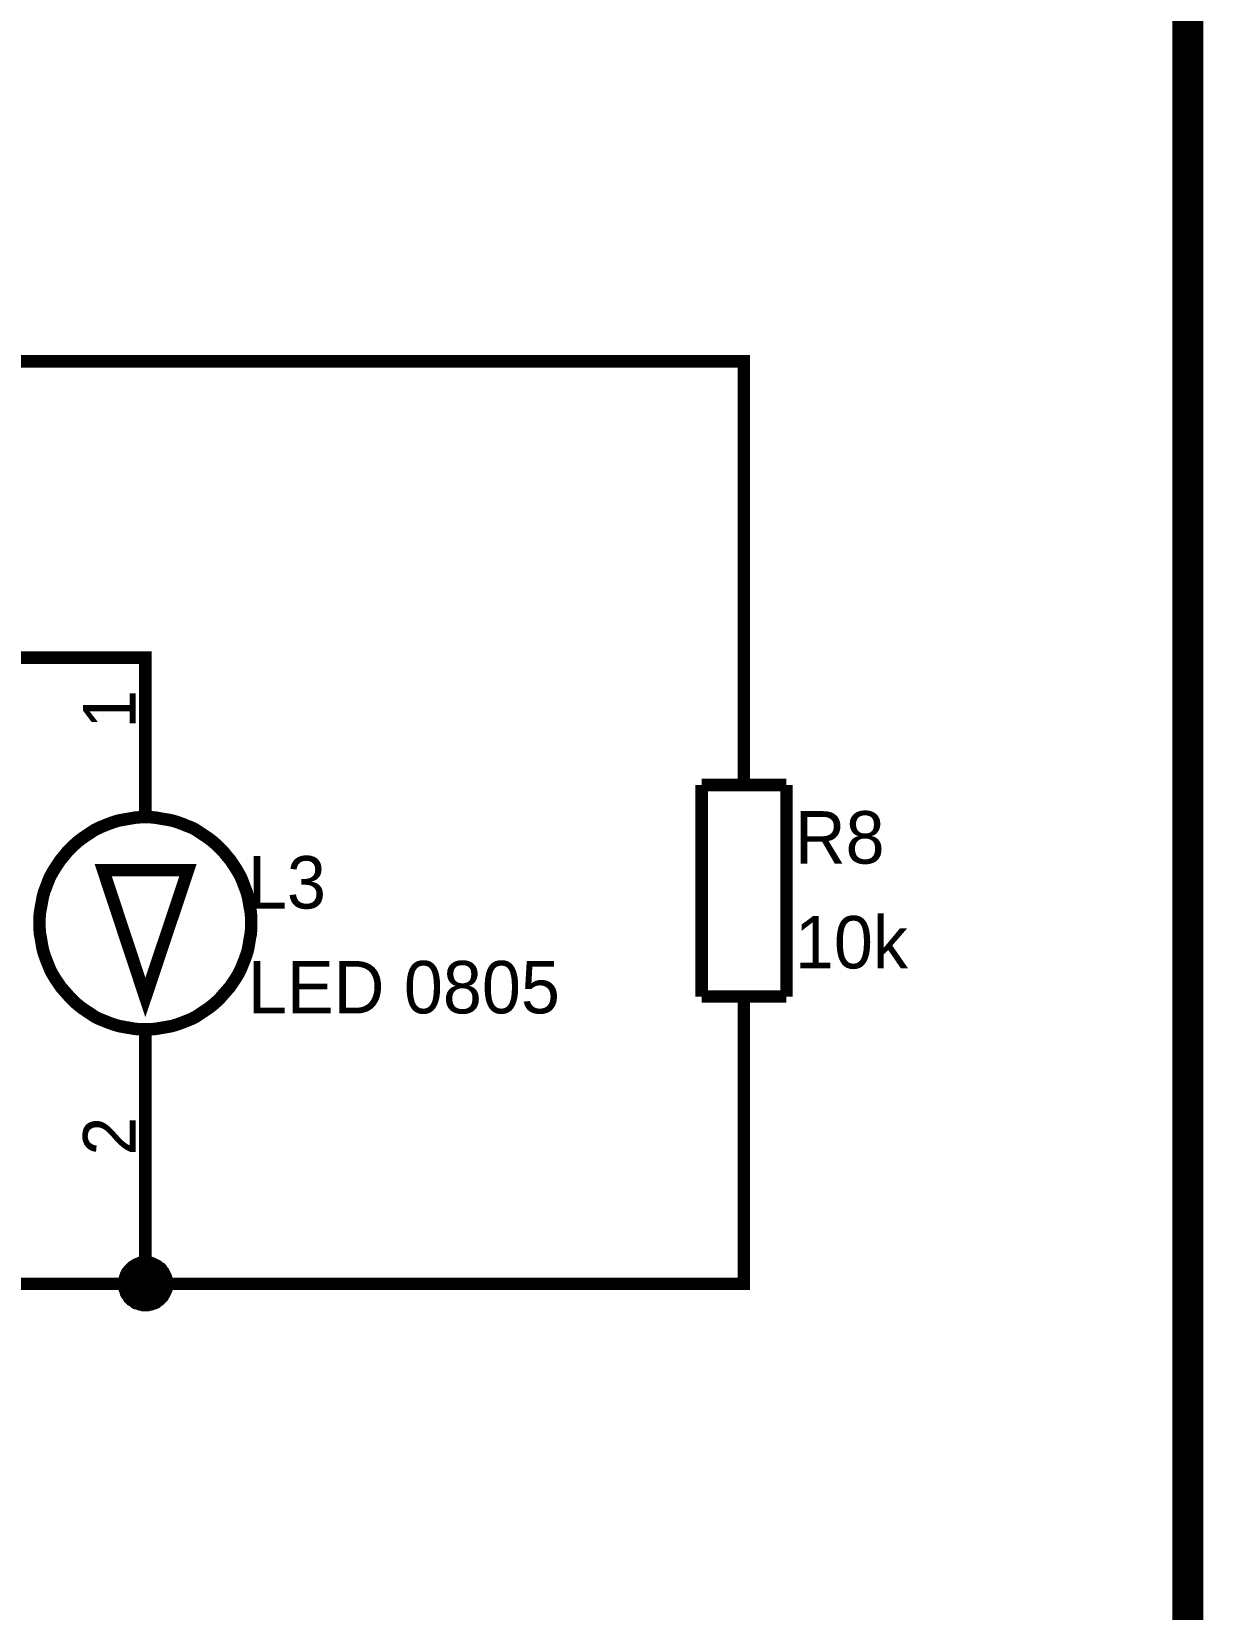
# Model space of a CAD drawing. Header units: millimetres. Extents: x 0 to 394, y 0 to 282.
# Drawn here: x 132.27 to 160.38, y 137.18 to 175.04 of the extents above; entities that cross this region are included whole.
import ezdxf

# ---------------------------------------------------------------- set-up
doc = ezdxf.new("R2010")
doc.units = ezdxf.units.MM
doc.layers.add('Sheet', color=255, linetype='Continuous')

msp = doc.modelspace()

# ---------------------------------------------------------------- linework, layer by layer
at = {"layer": 'Sheet'}
for points, const_width in [([(160.002, 4.998), (160.002, 204.997)], 0.749), ([(149.356, 159.512), (149.356, 167.127), (116.338, 167.127)], 0.3), ([(135.003, 159.995), (135.003, 160.018), (130.567, 160.018)], 0.3), ([(135.003, 156.188), (135.003, 159.995)], 0.3), ([(149.356, 156.963), (149.356, 159.512)], 0.3), ([(148.345, 151.886), (148.345, 156.963)], 0.3), ([(148.345, 156.963), (150.378, 156.963)], 0.3), ([(150.378, 156.963), (150.378, 151.886)], 0.3), ([(132.465, 153.65), (132.465, 153.784), (132.476, 153.908), (132.499, 154.032), (132.521, 154.155), (132.544, 154.279), (132.577, 154.402), (132.622, 154.514), (132.667, 154.638), (132.712, 154.75), (132.768, 154.851), (132.836, 154.964), (132.903, 155.065), (132.97, 155.166), (133.049, 155.256), (133.128, 155.357), (133.206, 155.435), (133.296, 155.525), (133.386, 155.604), (133.487, 155.682), (133.588, 155.75), (133.689, 155.817), (133.79, 155.885), (133.902, 155.941), (134.015, 155.986), (134.127, 156.031), (134.251, 156.076), (134.363, 156.109), (134.486, 156.132), (134.621, 156.154), (134.745, 156.177), (134.868, 156.188), (135.003, 156.188)], 0.3), ([(132.465, 153.65), (132.465, 153.784), (132.476, 153.908), (132.499, 154.032), (132.521, 154.155), (132.544, 154.279), (132.577, 154.402), (132.622, 154.514), (132.667, 154.638), (132.712, 154.75), (132.768, 154.851), (132.836, 154.964), (132.903, 155.065), (132.97, 155.166), (133.049, 155.256), (133.128, 155.357), (133.206, 155.435), (133.296, 155.525), (133.386, 155.604), (133.487, 155.682), (133.588, 155.75), (133.689, 155.817), (133.79, 155.885), (133.902, 155.941), (134.015, 155.986), (134.127, 156.031), (134.251, 156.076), (134.363, 156.109), (134.486, 156.132), (134.621, 156.154), (134.745, 156.177), (134.868, 156.188), (135.003, 156.188)], 0.0991), ([(135.003, 156.188), (135.003, 156.188)], 0.3), ([(135.003, 156.188), (135.138, 156.188), (135.261, 156.177), (135.385, 156.154), (135.52, 156.132), (135.643, 156.109), (135.756, 156.076), (135.879, 156.031), (135.991, 155.986), (136.104, 155.941), (136.216, 155.885), (136.317, 155.817), (136.418, 155.75), (136.519, 155.682), (136.62, 155.604), (136.71, 155.525), (136.8, 155.435), (136.879, 155.357), (136.957, 155.256), (137.036, 155.166), (137.103, 155.065), (137.171, 154.964), (137.238, 154.851), (137.294, 154.75), (137.339, 154.638), (137.384, 154.514), (137.429, 154.402), (137.463, 154.279), (137.485, 154.155), (137.507, 154.032), (137.53, 153.908), (137.541, 153.784), (137.541, 153.65)], 0.3), ([(135.003, 156.188), (135.003, 156.188)], 0.0991), ([(135.003, 156.188), (135.138, 156.188), (135.261, 156.177), (135.385, 156.154), (135.52, 156.132), (135.643, 156.109), (135.756, 156.076), (135.879, 156.031), (135.991, 155.986), (136.104, 155.941), (136.216, 155.885), (136.317, 155.817), (136.418, 155.75), (136.519, 155.682), (136.62, 155.604), (136.71, 155.525), (136.8, 155.435), (136.879, 155.357), (136.957, 155.256), (137.036, 155.166), (137.103, 155.065), (137.171, 154.964), (137.238, 154.851), (137.294, 154.75), (137.339, 154.638), (137.384, 154.514), (137.429, 154.402), (137.463, 154.279), (137.485, 154.155), (137.507, 154.032), (137.53, 153.908), (137.541, 153.784), (137.541, 153.65)], 0.0991), ([(135.003, 151.1), (134.868, 151.1), (134.745, 151.111), (134.621, 151.134), (134.486, 151.156), (134.363, 151.179), (134.251, 151.213), (134.127, 151.257), (134.015, 151.302), (133.902, 151.347), (133.79, 151.403), (133.689, 151.471), (133.588, 151.538), (133.487, 151.606), (133.386, 151.684), (133.296, 151.763), (133.206, 151.853), (133.128, 151.943), (133.049, 152.032), (132.97, 152.122), (132.903, 152.223), (132.836, 152.324), (132.768, 152.437), (132.712, 152.549), (132.667, 152.661), (132.622, 152.774), (132.577, 152.897), (132.544, 153.01), (132.521, 153.133), (132.499, 153.268), (132.476, 153.391), (132.465, 153.515), (132.465, 153.65)], 0.3), ([(132.465, 153.65), (132.465, 153.65)], 0.3), ([(137.541, 153.65), (137.541, 153.515), (137.53, 153.391), (137.507, 153.268), (137.485, 153.133), (137.463, 153.01), (137.429, 152.897), (137.384, 152.774), (137.339, 152.661), (137.294, 152.549), (137.238, 152.437), (137.171, 152.324), (137.103, 152.223), (137.036, 152.122), (136.957, 152.032), (136.879, 151.943), (136.8, 151.853), (136.71, 151.763), (136.62, 151.684), (136.519, 151.606), (136.418, 151.538), (136.317, 151.471), (136.216, 151.403), (136.104, 151.347), (135.991, 151.302), (135.879, 151.257), (135.756, 151.213), (135.643, 151.179), (135.52, 151.156), (135.385, 151.134), (135.261, 151.111), (135.138, 151.1), (135.003, 151.1)], 0.3), ([(137.541, 153.65), (137.541, 153.65), (137.541, 153.65), (137.541, 153.65), (137.541, 153.65), (137.541, 153.65), (137.541, 153.65), (137.541, 153.65), (137.541, 153.65), (137.541, 153.65), (137.541, 153.65), (137.541, 153.65), (137.541, 153.65), (137.541, 153.65), (137.541, 153.65), (137.541, 153.65), (137.541, 153.65), (137.541, 153.65), (137.541, 153.65), (137.541, 153.65), (137.541, 153.65), (137.541, 153.65), (137.541, 153.65), (137.541, 153.65), (137.541, 153.65), (137.541, 153.65), (137.541, 153.65), (137.541, 153.65), (137.541, 153.65), (137.541, 153.65), (137.541, 153.65), (137.541, 153.65), (137.541, 153.65)], 0.3), ([(137.541, 153.65), (137.541, 153.65)], 0.3), ([(135.003, 151.1), (134.868, 151.1), (134.745, 151.111), (134.621, 151.134), (134.486, 151.156), (134.363, 151.179), (134.251, 151.213), (134.127, 151.257), (134.015, 151.302), (133.902, 151.347), (133.79, 151.403), (133.689, 151.471), (133.588, 151.538), (133.487, 151.606), (133.386, 151.684), (133.296, 151.763), (133.206, 151.853), (133.128, 151.943), (133.049, 152.032), (132.97, 152.122), (132.903, 152.223), (132.836, 152.324), (132.768, 152.437), (132.712, 152.549), (132.667, 152.661), (132.622, 152.774), (132.577, 152.897), (132.544, 153.01), (132.521, 153.133), (132.499, 153.268), (132.476, 153.391), (132.465, 153.515), (132.465, 153.65)], 0.0991), ([(132.465, 153.65), (132.465, 153.65)], 0.0991), ([(137.541, 153.65), (137.541, 153.515), (137.53, 153.391), (137.507, 153.268), (137.485, 153.133), (137.463, 153.01), (137.429, 152.897), (137.384, 152.774), (137.339, 152.661), (137.294, 152.549), (137.238, 152.437), (137.171, 152.324), (137.103, 152.223), (137.036, 152.122), (136.957, 152.032), (136.879, 151.943), (136.8, 151.853), (136.71, 151.763), (136.62, 151.684), (136.519, 151.606), (136.418, 151.538), (136.317, 151.471), (136.216, 151.403), (136.104, 151.347), (135.991, 151.302), (135.879, 151.257), (135.756, 151.213), (135.643, 151.179), (135.52, 151.156), (135.385, 151.134), (135.261, 151.111), (135.138, 151.1), (135.003, 151.1)], 0.0991), ([(137.541, 153.65), (137.541, 153.65), (137.541, 153.65), (137.541, 153.65), (137.541, 153.65), (137.541, 153.65), (137.541, 153.65), (137.541, 153.65), (137.541, 153.65), (137.541, 153.65), (137.541, 153.65), (137.541, 153.65), (137.541, 153.65), (137.541, 153.65), (137.541, 153.65), (137.541, 153.65), (137.541, 153.65), (137.541, 153.65), (137.541, 153.65), (137.541, 153.65), (137.541, 153.65), (137.541, 153.65), (137.541, 153.65), (137.541, 153.65), (137.541, 153.65), (137.541, 153.65), (137.541, 153.65), (137.541, 153.65), (137.541, 153.65), (137.541, 153.65), (137.541, 153.65), (137.541, 153.65), (137.541, 153.65)], 0.0991), ([(137.541, 153.65), (137.541, 153.65)], 0.0991), ([(150.378, 151.886), (148.345, 151.886)], 0.3), ([(149.356, 151.886), (149.356, 149.348)], 0.3), ([(135.003, 151.1), (135.003, 147.293)], 0.3), ([(120.909, 140.206), (120.909, 144.991), (120.965, 144.991), (135.003, 144.991), (149.356, 144.991), (149.356, 149.348)], 0.3), ([(135.003, 144.991), (135.003, 147.293)], 0.3), ([(134.498, 144.991), (134.498, 145.013), (134.498, 145.047), (134.509, 145.069), (134.509, 145.092), (134.509, 145.114), (134.52, 145.148), (134.531, 145.17), (134.543, 145.193), (134.543, 145.215), (134.554, 145.238), (134.565, 145.26), (134.588, 145.283), (134.599, 145.294), (134.61, 145.316), (134.632, 145.339), (134.644, 145.35), (134.666, 145.373), (134.677, 145.384), (134.7, 145.406), (134.722, 145.417), (134.745, 145.429), (134.756, 145.44), (134.778, 145.451), (134.801, 145.462), (134.823, 145.474), (134.857, 145.485), (134.88, 145.496), (134.902, 145.496), (134.924, 145.496), (134.947, 145.507), (134.981, 145.507), (135.003, 145.507)], 0.3), ([(134.498, 144.991), (134.498, 145.013), (134.498, 145.047), (134.509, 145.069), (134.509, 145.092), (134.509, 145.114), (134.52, 145.148), (134.531, 145.17), (134.543, 145.193), (134.543, 145.215), (134.554, 145.238), (134.565, 145.26), (134.588, 145.283), (134.599, 145.294), (134.61, 145.316), (134.632, 145.339), (134.644, 145.35), (134.666, 145.373), (134.677, 145.384), (134.7, 145.406), (134.722, 145.417), (134.745, 145.429), (134.756, 145.44), (134.778, 145.451), (134.801, 145.462), (134.823, 145.474), (134.857, 145.485), (134.88, 145.496), (134.902, 145.496), (134.924, 145.496), (134.947, 145.507), (134.981, 145.507), (135.003, 145.507)], 0.3), ([(134.498, 144.991), (134.498, 145.013), (134.498, 145.047), (134.509, 145.069), (134.509, 145.092), (134.509, 145.114), (134.52, 145.148), (134.531, 145.17), (134.543, 145.193), (134.543, 145.215), (134.554, 145.238), (134.565, 145.26), (134.588, 145.283), (134.599, 145.294), (134.61, 145.316), (134.632, 145.339), (134.644, 145.35), (134.666, 145.373), (134.677, 145.384), (134.7, 145.406), (134.722, 145.417), (134.745, 145.429), (134.756, 145.44), (134.778, 145.451), (134.801, 145.462), (134.823, 145.474), (134.857, 145.485), (134.88, 145.496), (134.902, 145.496), (134.924, 145.496), (134.947, 145.507), (134.981, 145.507), (135.003, 145.507)], 0.3), ([(134.498, 144.991), (134.498, 145.013), (134.498, 145.047), (134.509, 145.069), (134.509, 145.092), (134.509, 145.114), (134.52, 145.148), (134.531, 145.17), (134.543, 145.193), (134.543, 145.215), (134.554, 145.238), (134.565, 145.26), (134.588, 145.283), (134.599, 145.294), (134.61, 145.316), (134.632, 145.339), (134.644, 145.35), (134.666, 145.373), (134.677, 145.384), (134.7, 145.406), (134.722, 145.417), (134.745, 145.429), (134.756, 145.44), (134.778, 145.451), (134.801, 145.462), (134.823, 145.474), (134.857, 145.485), (134.88, 145.496), (134.902, 145.496), (134.924, 145.496), (134.947, 145.507), (134.981, 145.507), (135.003, 145.507)], 0.3), ([(134.498, 144.991), (134.498, 145.013), (134.498, 145.047), (134.509, 145.069), (134.509, 145.092), (134.509, 145.114), (134.52, 145.148), (134.531, 145.17), (134.543, 145.193), (134.543, 145.215), (134.554, 145.238), (134.565, 145.26), (134.588, 145.283), (134.599, 145.294), (134.61, 145.316), (134.632, 145.339), (134.644, 145.35), (134.666, 145.373), (134.677, 145.384), (134.7, 145.406), (134.722, 145.417), (134.745, 145.429), (134.756, 145.44), (134.778, 145.451), (134.801, 145.462), (134.823, 145.474), (134.857, 145.485), (134.88, 145.496), (134.902, 145.496), (134.924, 145.496), (134.947, 145.507), (134.981, 145.507), (135.003, 145.507)], 0.0991), ([(134.498, 144.991), (134.498, 145.013), (134.498, 145.047), (134.509, 145.069), (134.509, 145.092), (134.509, 145.114), (134.52, 145.148), (134.531, 145.17), (134.543, 145.193), (134.543, 145.215), (134.554, 145.238), (134.565, 145.26), (134.588, 145.283), (134.599, 145.294), (134.61, 145.316), (134.632, 145.339), (134.644, 145.35), (134.666, 145.373), (134.677, 145.384), (134.7, 145.406), (134.722, 145.417), (134.745, 145.429), (134.756, 145.44), (134.778, 145.451), (134.801, 145.462), (134.823, 145.474), (134.857, 145.485), (134.88, 145.496), (134.902, 145.496), (134.924, 145.496), (134.947, 145.507), (134.981, 145.507), (135.003, 145.507)], 0.0991), ([(134.498, 144.991), (134.498, 145.013), (134.498, 145.047), (134.509, 145.069), (134.509, 145.092), (134.509, 145.114), (134.52, 145.148), (134.531, 145.17), (134.543, 145.193), (134.543, 145.215), (134.554, 145.238), (134.565, 145.26), (134.588, 145.283), (134.599, 145.294), (134.61, 145.316), (134.632, 145.339), (134.644, 145.35), (134.666, 145.373), (134.677, 145.384), (134.7, 145.406), (134.722, 145.417), (134.745, 145.429), (134.756, 145.44), (134.778, 145.451), (134.801, 145.462), (134.823, 145.474), (134.857, 145.485), (134.88, 145.496), (134.902, 145.496), (134.924, 145.496), (134.947, 145.507), (134.981, 145.507), (135.003, 145.507)], 0.0991), ([(134.498, 144.991), (134.498, 145.013), (134.498, 145.047), (134.509, 145.069), (134.509, 145.092), (134.509, 145.114), (134.52, 145.148), (134.531, 145.17), (134.543, 145.193), (134.543, 145.215), (134.554, 145.238), (134.565, 145.26), (134.588, 145.283), (134.599, 145.294), (134.61, 145.316), (134.632, 145.339), (134.644, 145.35), (134.666, 145.373), (134.677, 145.384), (134.7, 145.406), (134.722, 145.417), (134.745, 145.429), (134.756, 145.44), (134.778, 145.451), (134.801, 145.462), (134.823, 145.474), (134.857, 145.485), (134.88, 145.496), (134.902, 145.496), (134.924, 145.496), (134.947, 145.507), (134.981, 145.507), (135.003, 145.507)], 0.0991), ([(135.003, 145.507), (135.003, 145.507)], 0.3), ([(135.003, 145.507), (135.026, 145.507), (135.059, 145.507), (135.082, 145.496), (135.104, 145.496), (135.127, 145.496), (135.16, 145.485), (135.183, 145.474), (135.205, 145.462), (135.228, 145.451), (135.25, 145.44), (135.273, 145.429), (135.295, 145.417), (135.306, 145.406), (135.329, 145.384), (135.351, 145.373), (135.362, 145.35), (135.385, 145.339), (135.396, 145.316), (135.419, 145.294), (135.43, 145.283), (135.441, 145.26), (135.452, 145.238), (135.464, 145.215), (135.475, 145.193), (135.486, 145.17), (135.497, 145.148), (135.508, 145.114), (135.508, 145.092), (135.508, 145.069), (135.52, 145.047), (135.52, 145.013), (135.52, 144.991)], 0.3), ([(135.003, 145.507), (135.003, 145.507)], 0.3), ([(135.003, 145.507), (135.026, 145.507), (135.059, 145.507), (135.082, 145.496), (135.104, 145.496), (135.127, 145.496), (135.16, 145.485), (135.183, 145.474), (135.205, 145.462), (135.228, 145.451), (135.25, 145.44), (135.273, 145.429), (135.295, 145.417), (135.306, 145.406), (135.329, 145.384), (135.351, 145.373), (135.362, 145.35), (135.385, 145.339), (135.396, 145.316), (135.419, 145.294), (135.43, 145.283), (135.441, 145.26), (135.452, 145.238), (135.464, 145.215), (135.475, 145.193), (135.486, 145.17), (135.497, 145.148), (135.508, 145.114), (135.508, 145.092), (135.508, 145.069), (135.52, 145.047), (135.52, 145.013), (135.52, 144.991)], 0.3), ([(135.003, 145.507), (135.003, 145.507)], 0.3), ([(135.003, 145.507), (135.026, 145.507), (135.059, 145.507), (135.082, 145.496), (135.104, 145.496), (135.127, 145.496), (135.16, 145.485), (135.183, 145.474), (135.205, 145.462), (135.228, 145.451), (135.25, 145.44), (135.273, 145.429), (135.295, 145.417), (135.306, 145.406), (135.329, 145.384), (135.351, 145.373), (135.362, 145.35), (135.385, 145.339), (135.396, 145.316), (135.419, 145.294), (135.43, 145.283), (135.441, 145.26), (135.452, 145.238), (135.464, 145.215), (135.475, 145.193), (135.486, 145.17), (135.497, 145.148), (135.508, 145.114), (135.508, 145.092), (135.508, 145.069), (135.52, 145.047), (135.52, 145.013), (135.52, 144.991)], 0.3), ([(135.003, 145.507), (135.003, 145.507)], 0.3), ([(135.003, 145.507), (135.026, 145.507), (135.059, 145.507), (135.082, 145.496), (135.104, 145.496), (135.127, 145.496), (135.16, 145.485), (135.183, 145.474), (135.205, 145.462), (135.228, 145.451), (135.25, 145.44), (135.273, 145.429), (135.295, 145.417), (135.306, 145.406), (135.329, 145.384), (135.351, 145.373), (135.362, 145.35), (135.385, 145.339), (135.396, 145.316), (135.419, 145.294), (135.43, 145.283), (135.441, 145.26), (135.452, 145.238), (135.464, 145.215), (135.475, 145.193), (135.486, 145.17), (135.497, 145.148), (135.508, 145.114), (135.508, 145.092), (135.508, 145.069), (135.52, 145.047), (135.52, 145.013), (135.52, 144.991)], 0.3), ([(135.003, 145.507), (135.003, 145.507)], 0.0991), ([(135.003, 145.507), (135.026, 145.507), (135.059, 145.507), (135.082, 145.496), (135.104, 145.496), (135.127, 145.496), (135.16, 145.485), (135.183, 145.474), (135.205, 145.462), (135.228, 145.451), (135.25, 145.44), (135.273, 145.429), (135.295, 145.417), (135.306, 145.406), (135.329, 145.384), (135.351, 145.373), (135.362, 145.35), (135.385, 145.339), (135.396, 145.316), (135.419, 145.294), (135.43, 145.283), (135.441, 145.26), (135.452, 145.238), (135.464, 145.215), (135.475, 145.193), (135.486, 145.17), (135.497, 145.148), (135.508, 145.114), (135.508, 145.092), (135.508, 145.069), (135.52, 145.047), (135.52, 145.013), (135.52, 144.991)], 0.0991), ([(135.003, 145.507), (135.003, 145.507)], 0.0991), ([(135.003, 145.507), (135.026, 145.507), (135.059, 145.507), (135.082, 145.496), (135.104, 145.496), (135.127, 145.496), (135.16, 145.485), (135.183, 145.474), (135.205, 145.462), (135.228, 145.451), (135.25, 145.44), (135.273, 145.429), (135.295, 145.417), (135.306, 145.406), (135.329, 145.384), (135.351, 145.373), (135.362, 145.35), (135.385, 145.339), (135.396, 145.316), (135.419, 145.294), (135.43, 145.283), (135.441, 145.26), (135.452, 145.238), (135.464, 145.215), (135.475, 145.193), (135.486, 145.17), (135.497, 145.148), (135.508, 145.114), (135.508, 145.092), (135.508, 145.069), (135.52, 145.047), (135.52, 145.013), (135.52, 144.991)], 0.0991), ([(135.003, 145.507), (135.003, 145.507)], 0.0991), ([(135.003, 145.507), (135.026, 145.507), (135.059, 145.507), (135.082, 145.496), (135.104, 145.496), (135.127, 145.496), (135.16, 145.485), (135.183, 145.474), (135.205, 145.462), (135.228, 145.451), (135.25, 145.44), (135.273, 145.429), (135.295, 145.417), (135.306, 145.406), (135.329, 145.384), (135.351, 145.373), (135.362, 145.35), (135.385, 145.339), (135.396, 145.316), (135.419, 145.294), (135.43, 145.283), (135.441, 145.26), (135.452, 145.238), (135.464, 145.215), (135.475, 145.193), (135.486, 145.17), (135.497, 145.148), (135.508, 145.114), (135.508, 145.092), (135.508, 145.069), (135.52, 145.047), (135.52, 145.013), (135.52, 144.991)], 0.0991), ([(135.003, 145.507), (135.003, 145.507)], 0.0991), ([(135.003, 145.507), (135.026, 145.507), (135.059, 145.507), (135.082, 145.496), (135.104, 145.496), (135.127, 145.496), (135.16, 145.485), (135.183, 145.474), (135.205, 145.462), (135.228, 145.451), (135.25, 145.44), (135.273, 145.429), (135.295, 145.417), (135.306, 145.406), (135.329, 145.384), (135.351, 145.373), (135.362, 145.35), (135.385, 145.339), (135.396, 145.316), (135.419, 145.294), (135.43, 145.283), (135.441, 145.26), (135.452, 145.238), (135.464, 145.215), (135.475, 145.193), (135.486, 145.17), (135.497, 145.148), (135.508, 145.114), (135.508, 145.092), (135.508, 145.069), (135.52, 145.047), (135.52, 145.013), (135.52, 144.991)], 0.0991), ([(135.003, 144.485), (134.981, 144.485), (134.947, 144.485), (134.924, 144.496), (134.902, 144.496), (134.88, 144.496), (134.857, 144.508), (134.823, 144.519), (134.801, 144.53), (134.778, 144.53), (134.756, 144.541), (134.745, 144.553), (134.722, 144.575), (134.7, 144.586), (134.677, 144.598), (134.666, 144.62), (134.644, 144.631), (134.632, 144.654), (134.61, 144.665), (134.599, 144.687), (134.588, 144.71), (134.565, 144.732), (134.554, 144.744), (134.543, 144.766), (134.543, 144.788), (134.531, 144.811), (134.52, 144.845), (134.509, 144.867), (134.509, 144.89), (134.509, 144.912), (134.498, 144.935), (134.498, 144.968), (134.498, 144.991)], 0.3), ([(134.498, 144.991), (134.498, 144.991)], 0.3), ([(135.003, 144.485), (134.981, 144.485), (134.947, 144.485), (134.924, 144.496), (134.902, 144.496), (134.88, 144.496), (134.857, 144.508), (134.823, 144.519), (134.801, 144.53), (134.778, 144.53), (134.756, 144.541), (134.745, 144.553), (134.722, 144.575), (134.7, 144.586), (134.677, 144.598), (134.666, 144.62), (134.644, 144.631), (134.632, 144.654), (134.61, 144.665), (134.599, 144.687), (134.588, 144.71), (134.565, 144.732), (134.554, 144.744), (134.543, 144.766), (134.543, 144.788), (134.531, 144.811), (134.52, 144.845), (134.509, 144.867), (134.509, 144.89), (134.509, 144.912), (134.498, 144.935), (134.498, 144.968), (134.498, 144.991)], 0.3), ([(134.498, 144.991), (134.498, 144.991)], 0.3), ([(135.003, 144.485), (134.981, 144.485), (134.947, 144.485), (134.924, 144.496), (134.902, 144.496), (134.88, 144.496), (134.857, 144.508), (134.823, 144.519), (134.801, 144.53), (134.778, 144.53), (134.756, 144.541), (134.745, 144.553), (134.722, 144.575), (134.7, 144.586), (134.677, 144.598), (134.666, 144.62), (134.644, 144.631), (134.632, 144.654), (134.61, 144.665), (134.599, 144.687), (134.588, 144.71), (134.565, 144.732), (134.554, 144.744), (134.543, 144.766), (134.543, 144.788), (134.531, 144.811), (134.52, 144.845), (134.509, 144.867), (134.509, 144.89), (134.509, 144.912), (134.498, 144.935), (134.498, 144.968), (134.498, 144.991)], 0.3), ([(134.498, 144.991), (134.498, 144.991)], 0.3), ([(135.003, 144.485), (134.981, 144.485), (134.947, 144.485), (134.924, 144.496), (134.902, 144.496), (134.88, 144.496), (134.857, 144.508), (134.823, 144.519), (134.801, 144.53), (134.778, 144.53), (134.756, 144.541), (134.745, 144.553), (134.722, 144.575), (134.7, 144.586), (134.677, 144.598), (134.666, 144.62), (134.644, 144.631), (134.632, 144.654), (134.61, 144.665), (134.599, 144.687), (134.588, 144.71), (134.565, 144.732), (134.554, 144.744), (134.543, 144.766), (134.543, 144.788), (134.531, 144.811), (134.52, 144.845), (134.509, 144.867), (134.509, 144.89), (134.509, 144.912), (134.498, 144.935), (134.498, 144.968), (134.498, 144.991)], 0.3), ([(134.498, 144.991), (134.498, 144.991)], 0.3), ([(135.003, 144.485), (134.981, 144.485), (134.947, 144.485), (134.924, 144.496), (134.902, 144.496), (134.88, 144.496), (134.857, 144.508), (134.823, 144.519), (134.801, 144.53), (134.778, 144.53), (134.756, 144.541), (134.745, 144.553), (134.722, 144.575), (134.7, 144.586), (134.677, 144.598), (134.666, 144.62), (134.644, 144.631), (134.632, 144.654), (134.61, 144.665), (134.599, 144.687), (134.588, 144.71), (134.565, 144.732), (134.554, 144.744), (134.543, 144.766), (134.543, 144.788), (134.531, 144.811), (134.52, 144.845), (134.509, 144.867), (134.509, 144.89), (134.509, 144.912), (134.498, 144.935), (134.498, 144.968), (134.498, 144.991)], 0.0991), ([(134.498, 144.991), (134.498, 144.991)], 0.0991), ([(135.003, 144.485), (134.981, 144.485), (134.947, 144.485), (134.924, 144.496), (134.902, 144.496), (134.88, 144.496), (134.857, 144.508), (134.823, 144.519), (134.801, 144.53), (134.778, 144.53), (134.756, 144.541), (134.745, 144.553), (134.722, 144.575), (134.7, 144.586), (134.677, 144.598), (134.666, 144.62), (134.644, 144.631), (134.632, 144.654), (134.61, 144.665), (134.599, 144.687), (134.588, 144.71), (134.565, 144.732), (134.554, 144.744), (134.543, 144.766), (134.543, 144.788), (134.531, 144.811), (134.52, 144.845), (134.509, 144.867), (134.509, 144.89), (134.509, 144.912), (134.498, 144.935), (134.498, 144.968), (134.498, 144.991)], 0.0991), ([(134.498, 144.991), (134.498, 144.991)], 0.0991), ([(135.003, 144.485), (134.981, 144.485), (134.947, 144.485), (134.924, 144.496), (134.902, 144.496), (134.88, 144.496), (134.857, 144.508), (134.823, 144.519), (134.801, 144.53), (134.778, 144.53), (134.756, 144.541), (134.745, 144.553), (134.722, 144.575), (134.7, 144.586), (134.677, 144.598), (134.666, 144.62), (134.644, 144.631), (134.632, 144.654), (134.61, 144.665), (134.599, 144.687), (134.588, 144.71), (134.565, 144.732), (134.554, 144.744), (134.543, 144.766), (134.543, 144.788), (134.531, 144.811), (134.52, 144.845), (134.509, 144.867), (134.509, 144.89), (134.509, 144.912), (134.498, 144.935), (134.498, 144.968), (134.498, 144.991)], 0.0991), ([(134.498, 144.991), (134.498, 144.991)], 0.0991), ([(135.003, 144.485), (134.981, 144.485), (134.947, 144.485), (134.924, 144.496), (134.902, 144.496), (134.88, 144.496), (134.857, 144.508), (134.823, 144.519), (134.801, 144.53), (134.778, 144.53), (134.756, 144.541), (134.745, 144.553), (134.722, 144.575), (134.7, 144.586), (134.677, 144.598), (134.666, 144.62), (134.644, 144.631), (134.632, 144.654), (134.61, 144.665), (134.599, 144.687), (134.588, 144.71), (134.565, 144.732), (134.554, 144.744), (134.543, 144.766), (134.543, 144.788), (134.531, 144.811), (134.52, 144.845), (134.509, 144.867), (134.509, 144.89), (134.509, 144.912), (134.498, 144.935), (134.498, 144.968), (134.498, 144.991)], 0.0991), ([(134.498, 144.991), (134.498, 144.991)], 0.0991), ([(135.52, 144.991), (135.52, 144.968), (135.52, 144.935), (135.508, 144.912), (135.508, 144.89), (135.508, 144.867), (135.497, 144.845), (135.486, 144.811), (135.475, 144.788), (135.464, 144.766), (135.452, 144.744), (135.441, 144.732), (135.43, 144.71), (135.419, 144.687), (135.396, 144.665), (135.385, 144.654), (135.362, 144.631), (135.351, 144.62), (135.329, 144.598), (135.306, 144.586), (135.295, 144.575), (135.273, 144.553), (135.25, 144.541), (135.228, 144.53), (135.205, 144.53), (135.183, 144.519), (135.16, 144.508), (135.127, 144.496), (135.104, 144.496), (135.082, 144.496), (135.059, 144.485), (135.026, 144.485), (135.003, 144.485)], 0.3), ([(135.52, 144.991), (135.52, 144.968), (135.52, 144.935), (135.508, 144.912), (135.508, 144.89), (135.508, 144.867), (135.497, 144.845), (135.486, 144.811), (135.475, 144.788), (135.464, 144.766), (135.452, 144.744), (135.441, 144.732), (135.43, 144.71), (135.419, 144.687), (135.396, 144.665), (135.385, 144.654), (135.362, 144.631), (135.351, 144.62), (135.329, 144.598), (135.306, 144.586), (135.295, 144.575), (135.273, 144.553), (135.25, 144.541), (135.228, 144.53), (135.205, 144.53), (135.183, 144.519), (135.16, 144.508), (135.127, 144.496), (135.104, 144.496), (135.082, 144.496), (135.059, 144.485), (135.026, 144.485), (135.003, 144.485)], 0.3), ([(135.52, 144.991), (135.52, 144.968), (135.52, 144.935), (135.508, 144.912), (135.508, 144.89), (135.508, 144.867), (135.497, 144.845), (135.486, 144.811), (135.475, 144.788), (135.464, 144.766), (135.452, 144.744), (135.441, 144.732), (135.43, 144.71), (135.419, 144.687), (135.396, 144.665), (135.385, 144.654), (135.362, 144.631), (135.351, 144.62), (135.329, 144.598), (135.306, 144.586), (135.295, 144.575), (135.273, 144.553), (135.25, 144.541), (135.228, 144.53), (135.205, 144.53), (135.183, 144.519), (135.16, 144.508), (135.127, 144.496), (135.104, 144.496), (135.082, 144.496), (135.059, 144.485), (135.026, 144.485), (135.003, 144.485)], 0.3), ([(135.52, 144.991), (135.52, 144.968), (135.52, 144.935), (135.508, 144.912), (135.508, 144.89), (135.508, 144.867), (135.497, 144.845), (135.486, 144.811), (135.475, 144.788), (135.464, 144.766), (135.452, 144.744), (135.441, 144.732), (135.43, 144.71), (135.419, 144.687), (135.396, 144.665), (135.385, 144.654), (135.362, 144.631), (135.351, 144.62), (135.329, 144.598), (135.306, 144.586), (135.295, 144.575), (135.273, 144.553), (135.25, 144.541), (135.228, 144.53), (135.205, 144.53), (135.183, 144.519), (135.16, 144.508), (135.127, 144.496), (135.104, 144.496), (135.082, 144.496), (135.059, 144.485), (135.026, 144.485), (135.003, 144.485)], 0.3), ([(135.52, 144.991), (135.52, 144.968), (135.52, 144.935), (135.508, 144.912), (135.508, 144.89), (135.508, 144.867), (135.497, 144.845), (135.486, 144.811), (135.475, 144.788), (135.464, 144.766), (135.452, 144.744), (135.441, 144.732), (135.43, 144.71), (135.419, 144.687), (135.396, 144.665), (135.385, 144.654), (135.362, 144.631), (135.351, 144.62), (135.329, 144.598), (135.306, 144.586), (135.295, 144.575), (135.273, 144.553), (135.25, 144.541), (135.228, 144.53), (135.205, 144.53), (135.183, 144.519), (135.16, 144.508), (135.127, 144.496), (135.104, 144.496), (135.082, 144.496), (135.059, 144.485), (135.026, 144.485), (135.003, 144.485)], 0.0991), ([(135.52, 144.991), (135.52, 144.968), (135.52, 144.935), (135.508, 144.912), (135.508, 144.89), (135.508, 144.867), (135.497, 144.845), (135.486, 144.811), (135.475, 144.788), (135.464, 144.766), (135.452, 144.744), (135.441, 144.732), (135.43, 144.71), (135.419, 144.687), (135.396, 144.665), (135.385, 144.654), (135.362, 144.631), (135.351, 144.62), (135.329, 144.598), (135.306, 144.586), (135.295, 144.575), (135.273, 144.553), (135.25, 144.541), (135.228, 144.53), (135.205, 144.53), (135.183, 144.519), (135.16, 144.508), (135.127, 144.496), (135.104, 144.496), (135.082, 144.496), (135.059, 144.485), (135.026, 144.485), (135.003, 144.485)], 0.0991), ([(135.52, 144.991), (135.52, 144.968), (135.52, 144.935), (135.508, 144.912), (135.508, 144.89), (135.508, 144.867), (135.497, 144.845), (135.486, 144.811), (135.475, 144.788), (135.464, 144.766), (135.452, 144.744), (135.441, 144.732), (135.43, 144.71), (135.419, 144.687), (135.396, 144.665), (135.385, 144.654), (135.362, 144.631), (135.351, 144.62), (135.329, 144.598), (135.306, 144.586), (135.295, 144.575), (135.273, 144.553), (135.25, 144.541), (135.228, 144.53), (135.205, 144.53), (135.183, 144.519), (135.16, 144.508), (135.127, 144.496), (135.104, 144.496), (135.082, 144.496), (135.059, 144.485), (135.026, 144.485), (135.003, 144.485)], 0.0991), ([(135.52, 144.991), (135.52, 144.968), (135.52, 144.935), (135.508, 144.912), (135.508, 144.89), (135.508, 144.867), (135.497, 144.845), (135.486, 144.811), (135.475, 144.788), (135.464, 144.766), (135.452, 144.744), (135.441, 144.732), (135.43, 144.71), (135.419, 144.687), (135.396, 144.665), (135.385, 144.654), (135.362, 144.631), (135.351, 144.62), (135.329, 144.598), (135.306, 144.586), (135.295, 144.575), (135.273, 144.553), (135.25, 144.541), (135.228, 144.53), (135.205, 144.53), (135.183, 144.519), (135.16, 144.508), (135.127, 144.496), (135.104, 144.496), (135.082, 144.496), (135.059, 144.485), (135.026, 144.485), (135.003, 144.485)], 0.0991), ([(135.52, 144.991), (135.52, 144.991), (135.52, 144.991), (135.52, 144.991), (135.52, 144.991), (135.52, 144.991), (135.52, 144.991), (135.52, 144.991), (135.52, 144.991), (135.52, 144.991), (135.52, 144.991), (135.52, 144.991), (135.52, 144.991), (135.52, 144.991), (135.52, 144.991), (135.52, 144.991), (135.52, 144.991), (135.52, 144.991), (135.52, 144.991), (135.52, 144.991), (135.52, 144.991), (135.52, 144.991), (135.52, 144.991), (135.52, 144.991), (135.52, 144.991), (135.52, 144.991), (135.52, 144.991), (135.52, 144.991), (135.52, 144.991), (135.52, 144.991), (135.52, 144.991), (135.52, 144.991), (135.52, 144.991)], 0.3), ([(135.52, 144.991), (135.52, 144.991)], 0.3), ([(135.52, 144.991), (135.52, 144.991), (135.52, 144.991), (135.52, 144.991), (135.52, 144.991), (135.52, 144.991), (135.52, 144.991), (135.52, 144.991), (135.52, 144.991), (135.52, 144.991), (135.52, 144.991), (135.52, 144.991), (135.52, 144.991), (135.52, 144.991), (135.52, 144.991), (135.52, 144.991), (135.52, 144.991), (135.52, 144.991), (135.52, 144.991), (135.52, 144.991), (135.52, 144.991), (135.52, 144.991), (135.52, 144.991), (135.52, 144.991), (135.52, 144.991), (135.52, 144.991), (135.52, 144.991), (135.52, 144.991), (135.52, 144.991), (135.52, 144.991), (135.52, 144.991), (135.52, 144.991), (135.52, 144.991)], 0.3), ([(135.52, 144.991), (135.52, 144.991)], 0.3), ([(135.52, 144.991), (135.52, 144.991), (135.52, 144.991), (135.52, 144.991), (135.52, 144.991), (135.52, 144.991), (135.52, 144.991), (135.52, 144.991), (135.52, 144.991), (135.52, 144.991), (135.52, 144.991), (135.52, 144.991), (135.52, 144.991), (135.52, 144.991), (135.52, 144.991), (135.52, 144.991), (135.52, 144.991), (135.52, 144.991), (135.52, 144.991), (135.52, 144.991), (135.52, 144.991), (135.52, 144.991), (135.52, 144.991), (135.52, 144.991), (135.52, 144.991), (135.52, 144.991), (135.52, 144.991), (135.52, 144.991), (135.52, 144.991), (135.52, 144.991), (135.52, 144.991), (135.52, 144.991), (135.52, 144.991)], 0.3), ([(135.52, 144.991), (135.52, 144.991)], 0.3), ([(135.52, 144.991), (135.52, 144.991), (135.52, 144.991), (135.52, 144.991), (135.52, 144.991), (135.52, 144.991), (135.52, 144.991), (135.52, 144.991), (135.52, 144.991), (135.52, 144.991), (135.52, 144.991), (135.52, 144.991), (135.52, 144.991), (135.52, 144.991), (135.52, 144.991), (135.52, 144.991), (135.52, 144.991), (135.52, 144.991), (135.52, 144.991), (135.52, 144.991), (135.52, 144.991), (135.52, 144.991), (135.52, 144.991), (135.52, 144.991), (135.52, 144.991), (135.52, 144.991), (135.52, 144.991), (135.52, 144.991), (135.52, 144.991), (135.52, 144.991), (135.52, 144.991), (135.52, 144.991), (135.52, 144.991)], 0.3), ([(135.52, 144.991), (135.52, 144.991)], 0.3), ([(135.52, 144.991), (135.52, 144.991), (135.52, 144.991), (135.52, 144.991), (135.52, 144.991), (135.52, 144.991), (135.52, 144.991), (135.52, 144.991), (135.52, 144.991), (135.52, 144.991), (135.52, 144.991), (135.52, 144.991), (135.52, 144.991), (135.52, 144.991), (135.52, 144.991), (135.52, 144.991), (135.52, 144.991), (135.52, 144.991), (135.52, 144.991), (135.52, 144.991), (135.52, 144.991), (135.52, 144.991), (135.52, 144.991), (135.52, 144.991), (135.52, 144.991), (135.52, 144.991), (135.52, 144.991), (135.52, 144.991), (135.52, 144.991), (135.52, 144.991), (135.52, 144.991), (135.52, 144.991), (135.52, 144.991)], 0.0991), ([(135.52, 144.991), (135.52, 144.991)], 0.0991), ([(135.52, 144.991), (135.52, 144.991), (135.52, 144.991), (135.52, 144.991), (135.52, 144.991), (135.52, 144.991), (135.52, 144.991), (135.52, 144.991), (135.52, 144.991), (135.52, 144.991), (135.52, 144.991), (135.52, 144.991), (135.52, 144.991), (135.52, 144.991), (135.52, 144.991), (135.52, 144.991), (135.52, 144.991), (135.52, 144.991), (135.52, 144.991), (135.52, 144.991), (135.52, 144.991), (135.52, 144.991), (135.52, 144.991), (135.52, 144.991), (135.52, 144.991), (135.52, 144.991), (135.52, 144.991), (135.52, 144.991), (135.52, 144.991), (135.52, 144.991), (135.52, 144.991), (135.52, 144.991), (135.52, 144.991)], 0.0991), ([(135.52, 144.991), (135.52, 144.991)], 0.0991), ([(135.52, 144.991), (135.52, 144.991), (135.52, 144.991), (135.52, 144.991), (135.52, 144.991), (135.52, 144.991), (135.52, 144.991), (135.52, 144.991), (135.52, 144.991), (135.52, 144.991), (135.52, 144.991), (135.52, 144.991), (135.52, 144.991), (135.52, 144.991), (135.52, 144.991), (135.52, 144.991), (135.52, 144.991), (135.52, 144.991), (135.52, 144.991), (135.52, 144.991), (135.52, 144.991), (135.52, 144.991), (135.52, 144.991), (135.52, 144.991), (135.52, 144.991), (135.52, 144.991), (135.52, 144.991), (135.52, 144.991), (135.52, 144.991), (135.52, 144.991), (135.52, 144.991), (135.52, 144.991), (135.52, 144.991)], 0.0991), ([(135.52, 144.991), (135.52, 144.991)], 0.0991), ([(135.52, 144.991), (135.52, 144.991), (135.52, 144.991), (135.52, 144.991), (135.52, 144.991), (135.52, 144.991), (135.52, 144.991), (135.52, 144.991), (135.52, 144.991), (135.52, 144.991), (135.52, 144.991), (135.52, 144.991), (135.52, 144.991), (135.52, 144.991), (135.52, 144.991), (135.52, 144.991), (135.52, 144.991), (135.52, 144.991), (135.52, 144.991), (135.52, 144.991), (135.52, 144.991), (135.52, 144.991), (135.52, 144.991), (135.52, 144.991), (135.52, 144.991), (135.52, 144.991), (135.52, 144.991), (135.52, 144.991), (135.52, 144.991), (135.52, 144.991), (135.52, 144.991), (135.52, 144.991), (135.52, 144.991)], 0.0991), ([(135.52, 144.991), (135.52, 144.991)], 0.0991)]:
    msp.add_lwpolyline(points, dxfattribs=dict(at, const_width=const_width))
for const_width in [0.3, 0.0991]:
    msp.add_lwpolyline([(135.003, 151.864), (136.025, 154.919), (133.992, 154.919), (135.003, 151.864)], close=True, dxfattribs=dict(at, const_width=const_width))
at = {"layer": 'Sheet', "const_width": 0.508}
msp.add_lwpolyline([(134.746, 145, 1), (135.254, 145, 1)], format="xyb", close=True, dxfattribs=at)

# ---------------------------------------------------------------- texts
at = {"layer": 'Sheet'}
for s, p in [('1', (134.767, 158.31)), ('2', (134.767, 148.068))]:
    msp.add_text(s, height=1.258, rotation=90, dxfattribs=at).set_placement(p)
for s, p in [('R8', (150.58, 155.076)), ('L3', (137.463, 153.998)), ('10k', (150.58, 152.56)), ('LED 0805', (137.463, 151.482))]:
    msp.add_text(s, height=1.2579, dxfattribs=at).set_placement(p)

doc.saveas('drawing.dxf')
